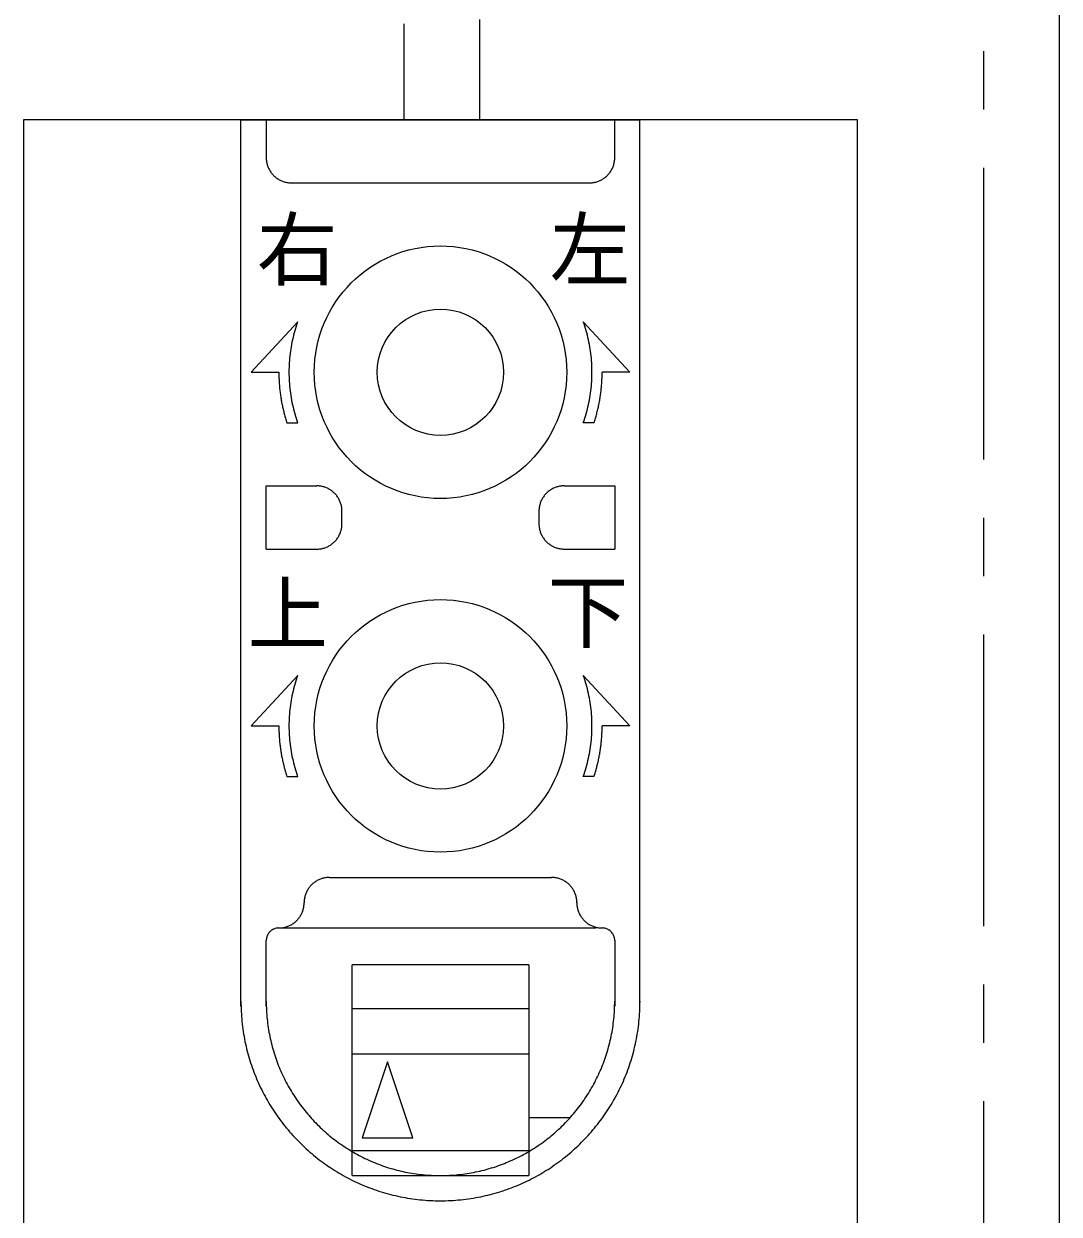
# Model space of a CAD drawing. Units: millimetres, scale not verified. Extents: x -800 to 800, y -560 to 560.
# Drawn here: x -468 to -427, y 337.52 to 384.65 of the extents above; entities that cross this region are included whole.
import ezdxf
from ezdxf.enums import TextEntityAlignment as Align

# ---------------------------------------------------------------- set-up
doc = ezdxf.new("R2010")
doc.units = ezdxf.units.MM
doc.header["$LTSCALE"] = 4
doc.linetypes.add('USER11', pattern=[4.619272, 2.886781, -0.577497, 0.577497, -0.577497])
doc.layers.add('2-0', color=7, linetype='Continuous', lineweight=25)
doc.styles.add('ＭＳ ゴシック', font='')
doc.styles.get('ＭＳ ゴシック').set_extended_font_data('MS Gothic')

msp = doc.modelspace()

# ---------------------------------------------------------------- linework, layer by layer
at = {"layer": '2-0', "color": 4, "linetype": 'USER11', "lineweight": 9}
msp.add_line((-429.998, 434.376), (-429.998, 166.197), dxfattribs=at)
at = {"layer": '2-0'}
for p, q in [((-426.998, 388.853), (-426.998, 166.197)), ((-452.947, 384.648), (-452.947, 380.855)), ((-449.949, 384.813), (-449.949, 380.855)), ((-467.998, 380.855), (-434.998, 380.855)), ((-467.998, 166.197), (-467.998, 380.855)), ((-459.399, 345.753), (-459.399, 380.853)), ((-459.399, 380.853), (-443.599, 380.853)), ((-458.398, 380.853), (-458.398, 379.355)), ((-444.599, 379.354), (-444.599, 380.852)), ((-443.599, 345.753), (-443.599, 380.853)), ((-434.998, 380.855), (-434.998, 166.197)), ((-457.399, 378.353), (-445.599, 378.353)), ((-458.998, 370.854), (-457.153, 372.854)), ((-443.999, 370.854), (-445.844, 372.854)), ((-458.998, 370.854), (-457.9, 370.854)), ((-443.999, 370.854), (-445.097, 370.854)), ((-457.579, 368.853), (-457.153, 368.853)), ((-445.418, 368.853), (-445.844, 368.853)), ((-458.398, 366.354), (-456.398, 366.354)), ((-458.398, 363.853), (-458.398, 366.353)), ((-446.597, 366.354), (-444.599, 366.354)), ((-444.599, 366.354), (-444.599, 363.854)), ((-455.398, 364.853), (-455.398, 365.352)), ((-447.598, 365.354), (-447.598, 364.853)), ((-458.398, 363.853), (-456.398, 363.853)), ((-446.597, 363.853), (-444.599, 363.853)), ((-458.998, 356.854), (-457.153, 358.855)), ((-443.999, 356.854), (-445.844, 358.855)), ((-458.998, 356.854), (-457.9, 356.854)), ((-443.999, 356.854), (-445.097, 356.854)), ((-457.579, 354.854), (-457.153, 354.854)), ((-445.418, 354.854), (-445.844, 354.854)), ((-455.897, 350.853), (-447.099, 350.853)), ((-457.899, 348.854), (-445.349, 348.854)), ((-458.398, 345.753), (-458.398, 348.354)), ((-444.599, 348.354), (-444.599, 345.753)), ((-447.999, 347.4), (-454.999, 347.4)), ((-454.998, 345.67), (-447.998, 345.67)), ((-447.999, 343.854), (-454.999, 343.854)), ((-452.598, 340.551), (-453.597, 343.553)), ((-453.597, 343.552), (-454.599, 340.55)), ((-447.999, 341.353), (-446.356, 341.353)), ((-454.599, 340.551), (-452.598, 340.551)), ((-454.998, 340.045), (-447.998, 340.045)), ((-454.998, 339.053), (-447.998, 339.053))]:
    msp.add_line(p, q, dxfattribs=at)
for points in [[(-454.998, 339.053), (-454.998, 340.045), (-454.998, 347.4)], [(-447.999, 347.4), (-447.999, 340.045), (-447.999, 339.053)]]:
    msp.add_lwpolyline(points, dxfattribs=at)
for centre, radius in [((-451.498, 370.854), 4.999), ((-451.499, 370.854), 2.5), ((-451.498, 356.854), 4.999), ((-451.499, 356.854), 2.5)]:
    msp.add_circle(centre, radius, dxfattribs=at)
for centre, radius, start, end in [((-457.385, 379.354), 1.013, 179.9838, 188.3789), ((-457.4, 379.352), 0.998, 188.3902, 196.6992), ((-457.402, 379.351), 0.996, 196.7055, 204.89), ((-457.398, 379.353), 1, 204.8919, 212.9561), ((-445.597, 379.355), 1, 326.946, 335.0179), ((-445.592, 379.352), 0.994, 335.0199, 343.2238), ((-445.593, 379.352), 0.995, 343.2304, 351.5698), ((-445.606, 379.354), 1.008, 351.5815, 0.0156), ((-457.395, 379.355), 1.004, 212.9548, 220.9361), ((-457.394, 379.356), 1.005, 220.9333, 228.89), ((-457.396, 379.354), 1.002, 228.8872, 236.884), ((-457.399, 379.348), 0.996, 236.883, 244.9765), ((-457.402, 379.344), 0.991, 244.9789, 253.2034), ((-445.597, 379.347), 0.994, 286.7762, 294.9801), ((-445.599, 379.352), 1, 294.9821, 303.054), ((-445.603, 379.357), 1.006, 303.0526, 311.0308), ((-445.604, 379.359), 1.008, 311.0277, 318.9723), ((-445.602, 379.358), 1.006, 318.9692, 326.9474), ((-457.401, 379.345), 0.992, 253.2104, 261.565), ((-457.399, 379.36), 1.007, 261.5771, 270.0171), ((-445.599, 379.361), 1.008, 269.9844, 278.4185), ((-445.597, 379.348), 0.995, 278.4302, 286.7696), ((-451.504, 370.852), 5.995, 160.4871, 164.0576), ((-451.493, 370.852), 5.995, 15.9424, 19.5129), ((-451.509, 370.853), 5.989, 164.0579, 167.6156), ((-451.488, 370.853), 5.989, 12.3844, 15.9421), ((-451.511, 370.854), 5.987, 167.6157, 171.1625), ((-451.486, 370.854), 5.987, 8.8375, 12.3843), ((-451.51, 370.854), 5.988, 174.701, 178.2343), ((-451.511, 370.854), 5.987, 171.1626, 174.701), ((-451.486, 370.854), 5.987, 5.299, 8.8374), ((-451.486, 370.854), 5.988, 1.7657, 5.299), ((-451.51, 370.854), 5.988, 178.2343, 181.7657), ((-451.487, 370.854), 5.988, 358.2343, 1.7657), ((-451.482, 370.854), 6.417, 179.9999, 181.6505), ((-451.488, 370.853), 6.41, 181.6504, 183.3019), ((-451.496, 370.853), 6.403, 183.3019, 184.9548), ((-451.51, 370.854), 5.988, 181.7657, 185.299), ((-451.486, 370.854), 5.988, 354.701, 358.2343), ((-451.501, 370.853), 6.403, 355.0452, 356.6981), ((-451.508, 370.853), 6.41, 356.6981, 358.3496), ((-451.515, 370.854), 6.417, 358.3496, 0.0001), ((-451.503, 370.852), 6.396, 184.9548, 186.6097), ((-451.512, 370.851), 6.387, 186.6097, 188.2669), ((-451.511, 370.854), 5.987, 185.299, 188.8374), ((-451.486, 370.854), 5.987, 351.1626, 354.701), ((-451.485, 370.851), 6.387, 351.7331, 353.3903), ((-451.493, 370.852), 6.396, 353.3903, 355.0452), ((-451.521, 370.85), 6.378, 188.2669, 189.9271), ((-451.531, 370.848), 6.368, 189.9271, 191.5906), ((-451.541, 370.846), 6.358, 191.5906, 193.2578), ((-451.511, 370.854), 5.987, 188.8375, 192.3843), ((-451.509, 370.854), 5.989, 192.3844, 195.9421), ((-451.488, 370.854), 5.989, 344.0578, 347.6156), ((-451.486, 370.854), 5.987, 347.6157, 351.1625), ((-451.456, 370.846), 6.358, 346.7422, 348.4094), ((-451.466, 370.848), 6.368, 348.4094, 350.0729), ((-451.475, 370.85), 6.378, 350.0729, 351.7331), ((-451.551, 370.844), 6.347, 193.2578, 194.9292), ((-451.561, 370.841), 6.337, 194.9292, 196.6052), ((-451.57, 370.838), 6.327, 196.6052, 198.2859), ((-451.504, 370.855), 5.995, 195.9424, 199.5129), ((-451.493, 370.855), 5.995, 340.4871, 344.0576), ((-451.427, 370.838), 6.327, 341.7141, 343.3948), ((-451.436, 370.841), 6.337, 343.3948, 345.0708), ((-451.446, 370.844), 6.347, 345.0708, 346.7422), ((-456.397, 365.348), 1.007, 81.5771, 90.0171), ((-456.395, 365.363), 0.992, 73.2104, 81.565), ((-456.395, 365.364), 0.991, 64.9789, 73.2034), ((-456.397, 365.36), 0.996, 56.883, 64.9765), ((-456.401, 365.354), 1.002, 48.8872, 56.884), ((-446.596, 365.355), 1.002, 123.1239, 131.1207), ((-446.6, 365.36), 0.996, 115.0314, 123.1249), ((-446.602, 365.365), 0.991, 106.8045, 115.029), ((-446.602, 365.363), 0.992, 98.4429, 106.7974), ((-446.6, 365.348), 1.007, 89.9908, 98.4307), ((-456.403, 365.352), 1.005, 40.9333, 48.89), ((-456.402, 365.352), 1.004, 32.9548, 40.9361), ((-456.398, 365.355), 1, 24.8919, 32.9561), ((-456.395, 365.356), 0.996, 16.7055, 24.89), ((-446.602, 365.357), 0.996, 155.1178, 163.3024), ((-446.598, 365.355), 1, 147.0518, 155.1159), ((-446.595, 365.353), 1.004, 139.0717, 147.053), ((-446.594, 365.352), 1.005, 131.1179, 139.0746), ((-456.397, 365.356), 0.998, 8.3902, 16.6992), ((-456.411, 365.354), 1.013, 359.9838, 8.3789), ((-446.585, 365.355), 1.013, 171.629, 180.0241), ((-446.6, 365.357), 0.998, 163.3087, 171.6177), ((-456.418, 364.854), 1.019, 351.6468, 0.0188), ((-446.579, 364.855), 1.019, 179.989, 188.3611), ((-456.399, 364.853), 1.001, 319.0316, 327.0376), ((-456.396, 364.851), 0.998, 327.0371, 335.1228), ((-456.395, 364.85), 0.996, 335.1255, 343.3223), ((-456.399, 364.852), 1.001, 343.3292, 351.6352), ((-446.597, 364.852), 1.001, 188.3727, 196.6787), ((-446.602, 364.851), 0.996, 196.6856, 204.8824), ((-446.601, 364.852), 0.998, 204.885, 212.9708), ((-446.598, 364.854), 1.001, 212.9702, 220.9763), ((-456.397, 364.865), 1.012, 269.9821, 278.3849), ((-456.395, 364.848), 0.995, 278.3966, 286.7265), ((-456.394, 364.845), 0.991, 286.7334, 294.9474), ((-456.396, 364.848), 0.995, 294.95, 303.0466), ((-456.398, 364.852), 0.999, 303.046, 311.0573), ((-456.4, 364.854), 1.002, 311.0551, 319.0338), ((-446.597, 364.854), 1.002, 220.974, 228.9528), ((-446.599, 364.852), 0.999, 228.9505, 236.9618), ((-446.601, 364.849), 0.995, 236.9612, 245.0579), ((-446.603, 364.846), 0.991, 245.0605, 253.2745), ((-446.602, 364.849), 0.995, 253.2814, 261.6113), ((-446.599, 364.866), 1.012, 261.623, 270.0258), ((-451.534, 356.859), 5.963, 160.4564, 164.0411), ((-451.462, 356.859), 5.963, 15.9589, 19.5436), ((-451.529, 356.857), 5.968, 164.0413, 167.6086), ((-451.467, 356.857), 5.968, 12.3914, 15.9587), ((-451.515, 356.855), 5.983, 171.161, 174.7019), ((-451.522, 356.856), 5.976, 167.6086, 171.161), ((-451.474, 356.856), 5.976, 8.839, 12.3914), ((-451.482, 356.855), 5.983, 5.2981, 8.839), ((-451.509, 356.854), 5.989, 174.7018, 178.2351), ((-451.488, 356.854), 5.989, 1.7649, 5.2982), ((-451.482, 356.854), 6.417, 179.9999, 181.6505), ((-451.505, 356.854), 5.993, 178.235, 181.765), ((-451.492, 356.854), 5.993, 358.235, 1.765), ((-451.515, 356.854), 6.417, 358.3496, 0.0001), ((-451.488, 356.854), 6.41, 181.6504, 183.3019), ((-451.496, 356.854), 6.403, 183.3019, 184.9548), ((-451.503, 356.853), 6.396, 184.9548, 186.6097), ((-451.504, 356.854), 5.994, 181.7649, 185.2961), ((-451.504, 356.854), 5.994, 185.296, 188.8327), ((-451.492, 356.854), 5.994, 351.1673, 354.704), ((-451.493, 356.854), 5.994, 354.7039, 358.2351), ((-451.493, 356.853), 6.396, 353.3903, 355.0452), ((-451.501, 356.854), 6.403, 355.0452, 356.6981), ((-451.508, 356.854), 6.41, 356.6981, 358.3496), ((-451.512, 356.852), 6.387, 186.6097, 188.2669), ((-451.521, 356.85), 6.378, 188.2669, 189.9271), ((-451.507, 356.853), 5.991, 188.8327, 192.3788), ((-451.49, 356.853), 5.991, 347.6212, 351.1673), ((-451.475, 356.85), 6.378, 350.0729, 351.7331), ((-451.485, 356.852), 6.387, 351.7331, 353.3903), ((-451.531, 356.849), 6.368, 189.9271, 191.5906), ((-451.541, 356.847), 6.358, 191.5906, 193.2578), ((-451.551, 356.844), 6.347, 193.2578, 194.9292), ((-451.509, 356.853), 5.989, 192.3788, 195.9378), ((-451.488, 356.853), 5.989, 344.0621, 347.6212), ((-451.446, 356.844), 6.347, 345.0708, 346.7422), ((-451.456, 356.847), 6.358, 346.7422, 348.4094), ((-451.466, 356.849), 6.368, 348.4094, 350.0729), ((-451.561, 356.842), 6.337, 194.9292, 196.6052), ((-451.57, 356.839), 6.327, 196.6052, 198.2859), ((-451.509, 356.853), 5.989, 195.938, 199.5126), ((-451.487, 356.853), 5.989, 340.4874, 344.062), ((-451.427, 356.839), 6.327, 341.7141, 343.3948), ((-451.436, 356.842), 6.337, 343.3948, 345.0708), ((-455.896, 349.849), 1.004, 122.9548, 130.9361), ((-455.899, 349.853), 1, 114.8919, 122.9561), ((-455.9, 349.857), 0.996, 106.7055, 114.89), ((-455.9, 349.855), 0.998, 98.3902, 106.6992), ((-455.898, 349.84), 1.013, 89.9838, 98.3789), ((-447.099, 349.84), 1.013, 81.6211, 90.0162), ((-447.097, 349.855), 0.998, 73.3008, 81.6098), ((-447.097, 349.857), 0.996, 65.11, 73.2945), ((-447.098, 349.853), 1, 57.0439, 65.1081), ((-447.101, 349.849), 1.004, 49.0639, 57.0452), ((-455.908, 349.856), 0.991, 154.9789, 163.2034), ((-455.903, 349.854), 0.996, 146.883, 154.9765), ((-455.898, 349.851), 1.002, 138.8872, 146.884), ((-455.896, 349.849), 1.005, 130.9333, 138.89), ((-447.101, 349.849), 1.005, 41.11, 49.0667), ((-447.099, 349.851), 1.002, 33.116, 41.1128), ((-447.093, 349.854), 0.996, 25.0235, 33.117), ((-447.089, 349.856), 0.991, 16.7966, 25.0211), ((-457.895, 349.853), 0.998, 343.2934, 351.6082), ((-457.91, 349.855), 1.013, 351.6195, 0.0165), ((-455.892, 349.854), 1.007, 171.5771, 180.0171), ((-455.907, 349.856), 0.992, 163.2104, 171.565), ((-447.09, 349.856), 0.992, 8.435, 16.7896), ((-447.105, 349.854), 1.007, 359.9829, 8.4229), ((-445.086, 349.855), 1.013, 179.9835, 188.3805), ((-445.101, 349.853), 0.998, 188.3918, 196.7066), ((-457.9, 349.856), 1.003, 319.0246, 327.0173), ((-457.896, 349.854), 0.999, 327.0162, 335.0914), ((-457.893, 349.852), 0.995, 335.0935, 343.2869), ((-445.104, 349.852), 0.995, 196.7131, 204.9066), ((-445.1, 349.854), 0.999, 204.9086, 212.9838), ((-445.097, 349.856), 1.003, 212.9827, 220.9754), ((-457.896, 348.352), 0.503, 123.1612, 131.1296), ((-457.898, 348.355), 0.499, 115.0876, 123.163), ((-457.9, 348.359), 0.495, 106.8627, 115.0858), ((-457.9, 348.36), 0.494, 98.4814, 106.8561), ((-457.899, 348.354), 0.499, 89.9855, 98.4693), ((-457.899, 349.868), 1.014, 269.9817, 278.3927), ((-457.896, 349.851), 0.997, 278.4047, 286.7412), ((-457.895, 349.848), 0.994, 286.7483, 294.9646), ((-457.897, 349.851), 0.998, 294.9673, 303.0609), ((-457.9, 349.855), 1.002, 303.0602, 311.0631), ((-457.901, 349.857), 1.005, 311.0606, 319.0272), ((-445.095, 349.857), 1.005, 220.9728, 228.9394), ((-445.097, 349.855), 1.002, 228.9369, 236.9398), ((-445.1, 349.851), 0.998, 236.9391, 245.0327), ((-445.101, 349.848), 0.994, 245.0354, 253.2517), ((-445.1, 349.851), 0.997, 253.2588, 261.5953), ((-445.098, 349.868), 1.014, 261.6073, 270.0183), ((-445.098, 348.354), 0.499, 81.5307, 90.0145), ((-445.097, 348.36), 0.494, 73.1439, 81.5186), ((-445.097, 348.359), 0.495, 64.9142, 73.1373), ((-445.099, 348.355), 0.499, 56.837, 64.9124), ((-445.101, 348.352), 0.503, 48.8704, 56.8388), ((-457.896, 348.354), 0.502, 171.5749, 180.0136), ((-457.901, 348.354), 0.497, 163.2346, 171.5636), ((-457.901, 348.354), 0.497, 155.0454, 163.2286), ((-457.898, 348.353), 0.501, 146.998, 155.0442), ((-457.895, 348.351), 0.504, 139.0471, 147), ((-457.894, 348.35), 0.505, 131.126, 139.0508), ((-445.102, 348.35), 0.505, 40.9492, 48.874), ((-445.102, 348.351), 0.504, 33, 40.9529), ((-445.099, 348.353), 0.501, 24.9558, 33.002), ((-445.096, 348.354), 0.497, 16.7714, 24.9546), ((-445.095, 348.354), 0.497, 8.4364, 16.7654), ((-445.101, 348.354), 0.502, 359.9864, 8.4251), ((-451.373, 345.953), 8.026, 179.9975, 182.9004), ((-451.384, 345.953), 7.014, 179.9975, 182.8992), ((-451.613, 345.955), 7.014, 357.1008, 0.0024), ((-451.628, 345.953), 8.031, 357.1, 0.0025), ((-451.444, 345.95), 7.955, 182.901, 185.7989), ((-451.446, 345.95), 6.952, 182.8998, 185.7963), ((-451.551, 345.951), 6.952, 354.2036, 357.1002), ((-451.556, 345.95), 7.958, 354.2017, 357.0994), ((-451.496, 345.945), 7.903, 185.7995, 188.6888), ((-451.491, 345.946), 6.907, 185.7968, 188.6848), ((-451.506, 345.947), 6.907, 351.315, 354.2031), ((-451.503, 345.944), 7.905, 351.3117, 354.2011), ((-451.531, 345.939), 7.868, 188.6892, 191.5671), ((-451.521, 345.941), 6.876, 188.6853, 191.5618), ((-451.539, 345.938), 6.858, 191.5622, 194.4251), ((-451.457, 345.939), 6.858, 345.5745, 348.4375), ((-451.475, 345.942), 6.876, 348.4379, 351.3146), ((-451.467, 345.939), 7.869, 348.433, 351.3112), ((-451.552, 345.935), 7.847, 191.5675, 194.4318), ((-451.547, 345.936), 6.85, 194.4254, 197.2731), ((-451.45, 345.937), 6.849, 342.7263, 345.5742), ((-451.446, 345.935), 7.847, 345.5678, 348.4326), ((-451.56, 345.933), 7.838, 194.4321, 197.2811), ((-451.56, 345.933), 7.838, 197.2814, 200.1142), ((-451.547, 345.936), 6.85, 197.2733, 200.1049), ((-451.54, 345.938), 6.857, 200.1051, 202.9203), ((-451.456, 345.939), 6.856, 337.0787, 339.8941), ((-451.45, 345.937), 6.85, 339.8943, 342.7261), ((-451.436, 345.932), 7.837, 339.8837, 342.7174), ((-451.436, 345.932), 7.837, 342.7177, 345.5675), ((-451.553, 345.936), 7.846, 200.1144, 202.9308), ((-451.53, 345.942), 6.868, 202.9204, 205.7195), ((-451.466, 345.943), 6.867, 334.2792, 337.0786), ((-451.442, 345.935), 7.844, 337.0661, 339.8835), ((-451.541, 345.941), 7.858, 202.9309, 205.7312), ((-451.518, 345.948), 6.881, 205.7196, 208.5035), ((-451.505, 345.955), 6.896, 208.5035, 211.2734), ((-451.491, 345.956), 6.896, 328.7248, 331.495), ((-451.478, 345.949), 6.881, 331.495, 334.2791), ((-451.454, 345.939), 7.856, 334.2647, 337.066), ((-451.526, 345.948), 7.875, 205.7312, 208.5161), ((-451.511, 345.956), 7.892, 208.5161, 211.2869), ((-451.492, 345.963), 6.911, 211.2734, 214.0311), ((-451.504, 345.964), 6.91, 325.9668, 328.7248), ((-451.483, 345.955), 7.889, 328.7067, 331.4786), ((-451.468, 345.946), 7.872, 331.4786, 334.2646), ((-451.496, 345.965), 7.909, 211.2869, 214.0454), ((-451.481, 345.97), 6.924, 214.031, 216.7785), ((-451.473, 345.977), 6.935, 216.7784, 219.5181), ((-451.523, 345.978), 6.934, 320.4792, 323.2192), ((-451.515, 345.971), 6.924, 323.2191, 325.9669), ((-451.498, 345.963), 7.906, 325.9471, 328.7067), ((-451.484, 345.974), 7.925, 214.0453, 216.7935), ((-451.473, 345.981), 7.938, 216.7934, 219.5336), ((-451.467, 345.981), 6.942, 219.518, 222.2524), ((-451.465, 345.984), 6.946, 222.2522, 224.984), ((-451.532, 345.985), 6.945, 315.0128, 317.7448), ((-451.529, 345.982), 6.942, 317.7447, 320.4794), ((-451.521, 345.98), 7.935, 320.4569, 323.1981), ((-451.511, 345.972), 7.922, 323.1979, 325.9472), ((-451.466, 345.987), 7.947, 219.5334, 222.2682), ((-451.465, 345.983), 6.945, 224.9839, 227.7158), ((-451.468, 345.98), 6.941, 227.7157, 230.4505), ((-451.529, 345.981), 6.941, 309.5458, 312.2809), ((-451.532, 345.985), 6.945, 312.2807, 315.0129), ((-451.528, 345.986), 7.944, 317.7213, 320.457), ((-451.463, 345.99), 7.951, 222.2681, 225.0001), ((-451.463, 345.99), 7.951, 224.9999, 227.7319), ((-451.473, 345.973), 6.932, 230.4504, 233.1909), ((-451.48, 345.964), 6.92, 233.1908, 235.9394), ((-451.516, 345.966), 6.921, 304.0567, 306.8054), ((-451.523, 345.975), 6.932, 306.8053, 309.5459), ((-451.532, 345.989), 7.949, 312.2562, 314.9889), ((-451.532, 345.989), 7.949, 314.9887, 317.7215), ((-451.466, 345.987), 7.947, 227.7318, 230.4666), ((-451.472, 345.98), 7.938, 230.4664, 233.2066), ((-451.488, 345.952), 6.906, 235.9393, 238.6984), ((-451.496, 345.939), 6.891, 238.6983, 241.4699), ((-451.504, 345.925), 6.875, 241.4699, 244.2557), ((-451.493, 345.928), 6.876, 295.7403, 298.526), ((-451.501, 345.941), 6.892, 298.526, 301.2976), ((-451.509, 345.954), 6.907, 301.2976, 304.0567), ((-451.524, 345.98), 7.937, 306.7808, 309.5212), ((-451.529, 345.986), 7.945, 309.5211, 312.2563), ((-451.479, 345.97), 7.925, 233.2065, 235.9547), ((-451.488, 345.957), 7.909, 235.9546, 238.7131), ((-451.51, 345.912), 6.861, 244.2558, 247.057), ((-451.515, 345.902), 6.849, 247.0572, 249.8747), ((-451.517, 345.895), 6.842, 249.8749, 252.7091), ((-451.517, 345.894), 6.841, 252.7093, 255.5598), ((-451.48, 345.898), 6.843, 284.4371, 287.2872), ((-451.48, 345.898), 6.844, 287.2874, 290.1213), ((-451.483, 345.904), 6.851, 290.1215, 292.9389), ((-451.487, 345.915), 6.862, 292.939, 295.7402), ((-451.508, 345.957), 7.91, 301.2742, 304.0326), ((-451.517, 345.97), 7.924, 304.0326, 306.7808), ((-451.497, 345.942), 7.892, 238.7131, 241.4839), ((-451.505, 345.927), 7.875, 241.4839, 244.2688), ((-451.516, 345.902), 6.849, 255.5601, 258.4258), ((-451.512, 345.919), 6.867, 258.4262, 261.3057), ((-451.507, 345.95), 6.898, 261.3062, 264.1972), ((-451.503, 345.995), 6.943, 264.1977, 267.0972), ((-451.5, 346.057), 7.005, 267.0978, 270.0025), ((-451.498, 346.062), 7.009, 269.9975, 272.9013), ((-451.495, 345.999), 6.946, 272.9019, 275.8008), ((-451.49, 345.954), 6.901, 275.8013, 278.6917), ((-451.486, 345.923), 6.87, 278.6921, 281.5711), ((-451.482, 345.905), 6.851, 281.5715, 284.4368), ((-451.491, 345.928), 7.876, 295.7193, 298.5037), ((-451.5, 345.943), 7.893, 298.5037, 301.2743), ((-451.512, 345.912), 7.858, 244.2688, 247.0691), ((-451.517, 345.9), 7.846, 247.0692, 249.8856), ((-451.52, 345.893), 7.838, 249.8858, 252.7186), ((-451.52, 345.893), 7.838, 252.7189, 255.5679), ((-451.477, 345.896), 7.841, 284.4239, 287.2717), ((-451.477, 345.896), 7.841, 287.272, 290.1038), ((-451.48, 345.903), 7.848, 290.104, 292.9195), ((-451.485, 345.914), 7.861, 292.9196, 295.7192), ((-451.518, 345.902), 7.847, 255.5682, 258.4325), ((-451.514, 345.922), 7.868, 258.4329, 261.3108), ((-451.509, 345.957), 7.903, 261.3112, 264.2006), ((-451.503, 346.009), 7.955, 264.2011, 267.099), ((-451.5, 346.08), 8.026, 267.0996, 270.0025), ((-451.498, 346.085), 8.031, 269.9975, 272.8986), ((-451.495, 346.014), 7.96, 272.8992, 275.7953), ((-451.489, 345.962), 7.908, 275.7959, 278.6836), ((-451.484, 345.927), 7.872, 278.684, 281.5604), ((-451.48, 345.906), 7.851, 281.5608, 284.4236)]:
    msp.add_arc(centre, radius, start, end, dxfattribs=at)

# ---------------------------------------------------------------- texts
at = {"layer": '2-0', "style": 'ＭＳ ゴシック'}
for s, p in [('右', (-458.773, 373.84)), ('左', (-447.174, 373.84)), ('上', (-459.144, 359.411)), ('下', (-447.257, 359.492))]:
    msp.add_text(s, height=2.346, dxfattribs=at).set_placement(p, align=Align.BOTTOM_LEFT)

doc.saveas('drawing.dxf')
